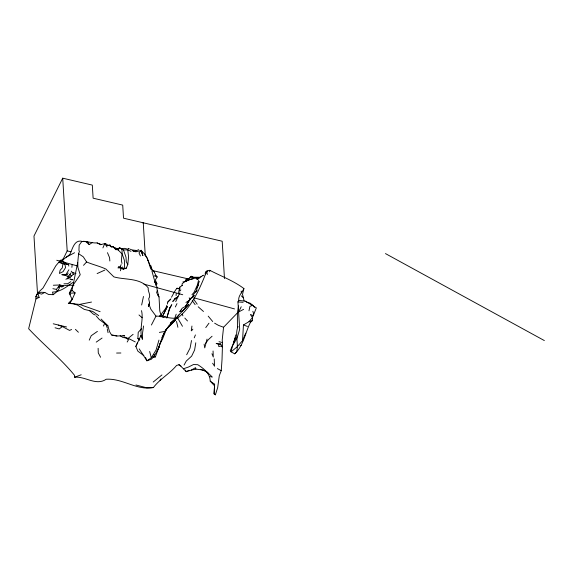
<?xml version="1.0" encoding="UTF-8"?>
<svg xmlns="http://www.w3.org/2000/svg" width="573" height="573" viewBox="0 0 573 573"><rect width="100%" height="100%" fill="white"/><g stroke="black" fill="none" stroke-linecap="round" stroke-linejoin="round"><path stroke-width="0.86" d="M143.565 325.987L142.512 333.321L142.391 339.323C138.623 330.127 143.909 320.149 141.51 310.623M68.817 266.087L68.502 264.59L66.131 264.038L61.762 259.977L60.545 260.178L55.825 265.793L43.018 287.997L37.496 293.168L35.884 296.671L35.963 298.934L28.65 328.73C43.412 344.652 60.659 358.397 74.476 375.251L74.619 377.227C85.37 376.096 95.985 386.195 106.22 379.24C122.658 378.137 137.004 390.807 153.385 387.549C159.931 378.911 169.723 373.711 176.613 365.402L179.356 364.7L183.403 368.797L188.589 366.992L193.452 364.543L197.785 364.7C203.687 368.496 210.148 373.446 210.219 381.138L214.617 384.204L214.087 393.93L215.405 394.818L217.69 387.527L219.294 375.716L221.257 370.681L222.03 359.472L222.532 342.561L222.195 340.14L223.563 327.269L237.494 312.837M235.847 334.883L233.369 343.514L235.596 337.561L232.416 345.927L231.12 351.872L237.236 346.715L242.544 340.67L243.446 324.963L248.983 321.675L252.571 320.429L252.471 317.528L256.332 307.88L245.767 301.262L238.712 300.359L237.938 301.899L239.693 329.231L237.122 337.963L232.416 345.927L230.246 350.705L231.12 351.872L234.708 353.828L236.649 351.829C238.877 343.377 234.608 334.56 238.046 326.488M62.908 263.881L62.271 267.942L60.129 270.241L59.427 273.45L63.073 271.638L65.544 267.612L64.95 264.368L62.944 263.129M214.617 384.204L214.087 393.93L215.219 394.253L215.405 394.818M191.948 326.058L191.26 330.865M139.604 340.247L137.871 338.364L138.229 332.333L141.517 328.787M176.083 295.654L176.226 293.698M182.021 285.59L182.2 283.678C186.526 279.796 192.729 278.32 198.308 277.726M71.883 267.369L72.148 264.712M209.682 271.788L209.833 270.334L206.982 270.592C200.084 287.825 192.6 306.183 177.637 318.108C170.403 318.996 163.269 316.131 155.992 316.103L150.885 309.255L148.908 304.249L149.596 302.852L148.686 298.784L149.589 296.893C150.19 293.641 147.669 291.012 148.214 287.839C140.177 277.647 125.136 280.09 113.891 276.888L105.976 269.102C99.731 266.159 92.905 264.69 86.602 261.954L83.307 256.84L78.58 253.681L79.389 251.425L78.931 250.322L79.167 245.172L81.574 241.842L82.44 241.484C87.433 241.154 92.189 243.317 97.131 242.938L101.306 244.506L100.569 244.685L97.131 242.938M121.562 268.68L120.072 266.925L119.342 267.863L119.979 267.598L118.038 267.985L118.547 266.581L123.496 269.102L126.332 268.157L127.786 264.468L128.567 257.041L127.793 249.885L123.503 249.921L119.392 247.737L118.067 249.892L122.192 254.011L124.384 260.364L124.556 266.395L124.162 268.4L123.496 269.102L121.562 268.68L120.072 266.925L121.139 264.59M179.55 290.661L179.936 287.281M71.969 290.346L75.12 292.882L72.141 299.471L68.33 303.389L70.035 303.053L72.141 299.471L69.312 293.304L71.969 290.346L77.756 262.455L78.58 253.681M209.833 270.334C221.207 276.25 233.598 280.77 243.919 288.57C242.293 292.373 238.16 295.761 238.712 300.359M68.115 277.948L68.273 276.917M238.526 305.918L237.38 313.08L237.437 327.197M195.787 342.776L194.605 350.003L191.647 356.127L186.254 361.069L184.069 365.058M207.032 339.123L204.747 347.911L204.124 344.151M191.525 340.512L190.078 348.098L186.662 354.751M248.997 310.767L249.907 306.383L252.843 305.251L254.527 307.372M205.148 273.794L205.521 272.017L207.813 271.437M141.653 305.001L143.472 296.47M148.908 304.249L148.386 306.612L149.596 302.852M198.502 280.441L197.356 285.132L194.011 292.402L191.969 294.723M156.551 293.154L157.267 290.267L156.794 287.667M167.316 304.055L167.846 301.964L170.897 298.841M120.394 270.785L121.096 268.021M199.332 281.264L196.51 289.086L198.509 284.946M169.415 308.732L166.772 318.029L169.937 307.83L171.8 304.707L169.415 308.732L169.937 307.83M158.957 340.097L156.064 350.01L151.301 357.81L146.924 360.797L139.189 348.85M165.131 310.602L166.807 305.38M161.507 339.961L155.383 356.943L153.041 357.043M128.868 248.825L129.011 248.417L127.851 249.162L124.405 248.345L121.612 248.625C123.195 253.574 120.437 258.573 121.985 263.465M174.958 317.7L176.212 314.19M153.492 270.47L155.906 275.441L157.21 276.938L155.347 279.918L156.945 283.836L155.727 285.082M160.605 316.518L161.729 313.56L165.905 308.188M243.919 288.57L242.522 294.329L244.134 300.954M177.064 317.686L175.137 320.436L166.349 329.317L162.517 339.137L159.989 343.642M37.496 293.168L40.662 292.266L44.794 292.423L48.583 294.501L53.21 294.68L57.422 291.299L59.27 288.348L58.983 287.109L59.814 284.996L63.589 285.777L68.875 285.082L73.931 285.526M166.349 329.317C160.311 338.801 159.602 350.941 151.358 359.228L146.924 360.797L145.556 357.495M194.226 337.834L195.422 334.933M141.037 335.305L135.851 346.472L137.878 351.177L143.88 355.675M242.544 340.67L245.731 333.128M62.908 259.648L67.184 250.867L62.715 178.182L92.317 185.1L93.12 198.186L122.715 205.098L123.524 218.184L222.188 241.226L224.48 278.607M102.911 247.916L104.766 243.589L105.461 243.432L108.039 245.523L110.073 245.101L111.542 247.156L113.117 246.741L116.075 249.771L113.117 246.741L110.131 246.619M135.851 346.472L137.42 342.89M89.245 340.147L91.214 335.728L97.403 331.395M234.708 353.828C243.905 345.24 245.158 332.383 250.745 321.768L251.432 321.711L252.571 320.429M68.087 273.035L67.342 274.689L61.834 274.696L63.546 274.689M192.141 297.552L193.473 294.586L197.076 289.831L195.801 292.158M103.462 326.037L104.522 323.716M179.929 292.653L175.71 301.649M161.83 337.884L164.716 331.602L169.587 324.834M70.429 294.501L69.312 293.304L73.186 284.953L80.227 274.732L77.885 267.305L77.756 262.455M171.492 297.251C173.275 294.178 174.643 290.969 176.928 288.262L179.729 288.634L176.928 288.262M82.44 241.484C74.232 238.869 72.449 249.355 69.813 254.505L62.178 260.393M67.156 250.91L71.023 251.762M175.352 306.949L176.978 303.64M37.553 294.25L33.979 236.04L62.715 178.182M143.064 223.169L143.257 222.79L145.284 255.845M157.188 350.805L159.33 346.543L158.442 347.969M241.233 306.77L238.576 312.013L243.575 309.348M151.415 325.02L155.992 316.103M37.861 293.068L35.884 296.671L39.114 297.43L37.861 293.068L41.643 294.114L44.794 292.423M65.745 274.825L68.882 269.79M67.836 279.044L68.882 277.239L68.337 276.573L71.052 272.855M162.517 316.396L167.38 306.512L162.374 316.475M127.177 342.024L128.832 339.18M115.76 248.646L118.067 249.892L119.392 247.737L122.235 248.875M182.909 281.945L186.046 281.329L186.963 279.839M63.467 261.352L61.204 260.522L62.178 260.429L63.438 258.394M160.075 380.257L160.963 378.86M193.524 295.89L187.428 302.136M178.031 316.31L178.991 314.942M185.351 306.534L188.954 301.505M192.012 330.299L192.85 329.131M205.764 327.577L208.966 323.201M205.564 343.428L208.307 339.689L212.074 336.244M186.046 281.329L185.315 280.512L186.862 279.287L188.875 279.065L191.253 276.193L194.089 277.683M52.888 288.685L56.398 289.401L59.814 284.996L61.791 287.137L63.589 285.777L58.983 287.109M164.716 331.602L174.113 319.913L170.231 323.358L175.245 319.276M179.793 291.148L180.86 289.859M181.233 310.057L179.793 311.784L182.207 308.195L185.394 306.433L190.58 298.433L194.29 295.539L192.306 297.738M205.428 273.708L206.932 271.982L207.29 274.539M171.778 322.334L188.811 304.406L181.842 311.691M83.529 265.32L86.602 261.954M72.341 279.946L70.021 279.323L69.963 277.418L73.323 274.317L75.958 273.264M174.937 299.07L172.76 301.441L176.14 297.674M59.091 262.699L60.272 261.417M185.315 280.512L186.476 279.295M170.41 325.22L175.137 320.436M167.846 301.964L170.181 299.765M200.729 277.117L202.548 275.563M153.199 382.041L161.923 374.943M120.137 335.692L122.866 337.461L128.245 338.292L133.122 334.324M196.768 279.581L199.891 277.812M71.582 329.475L69.555 330.413L62.4 326.574L59.191 328.938L55.065 327.777M202.842 275.899L203.931 275.097M182.379 285.447L179.514 287.209M65.895 279.359L68.882 277.239L64.398 274.689M66.124 257.241L74.569 252.722M96.228 342.117L102.058 338.07M177.179 297.423L174.5 299.228L177.852 296.979L177.802 296.363M70.823 281.658L67.743 283.707L63.961 283.821M85.936 241.842L89.216 244.571L92.26 242.587M72.936 282.446C66.626 286.708 60.537 291.915 52.494 292.108L53.21 294.68M185.967 302.458L189.928 299.966L189.197 297.824M189.935 277.604L190.866 277.053L190.859 276.444L192.736 276.967M183.403 368.797L186.246 371.691L191.31 370.108L195.551 367.673L195.93 369.105L203.709 370.165M134.34 251.633L138.745 249.663M140.815 250.422L142.863 255.436L140.815 250.422L141.216 250.2L142.519 252.406M201.381 276.458L199.841 277.268L190.114 277.217M188.983 370.316L186.246 371.691L185.473 370.094M163.312 317.299L165.475 316.232M35.963 298.934L39.114 297.43M186.862 279.287L188.08 278.714M97.131 273.565L104.787 270.112M71.21 271.151L72.821 272.92L74.089 272.383M74.619 377.227L81.187 374.778M62.178 260.429L62.636 260.271M240.08 345.705L241.312 345.297M155.906 275.441L154.316 275.95L157.21 276.938M100.569 244.685L104.766 243.589L107.044 246.992M185.666 281.078L189.04 280.319M191.31 370.108L195.93 369.105M189.871 279.538L193.108 278.872M177.351 288.692L179.385 288.283L178.597 292.875L178.969 293.928M68.33 303.389L79.647 304.399L91.501 302.057M159.394 332.404L163.857 331.602M218.585 344.387L220.777 344.008L222.123 346.909L220.705 346.071L218.8 346.565L218.585 344.387L216.179 343.428L220.777 344.008M124.162 268.4L126.332 268.157M106.685 245.344L110.073 245.101M69.312 293.304L75.12 292.882M53.332 285.239L59.814 284.996M153.385 387.549L146.509 387.742L135.959 384.999M101.12 319.082L107.889 325.822L109.45 331.495L111.678 335.226L116.949 335.986L124.67 335.85L122.987 335.556M116.591 353.047L120.882 352.997M106.571 245.445L108.039 245.523M250.745 321.768L248.983 321.675L252.471 317.528L250.358 314.47L253.373 315.587M83.149 241.283L87.483 241.591L89.216 244.571M62.88 274.94L65.043 275.112M237.938 301.899L243.11 302.329M136.395 250.451L132.177 249.971L129.942 249.155M153.055 356.678L155.383 356.943M68.724 264.611L66.618 264.26L64.026 262.155M209.453 376.547L212.339 377.084L206.524 371.49L200.6 369.399M114.987 248.231L118.389 248.904M62.128 262.964L58.876 262.312L64.95 264.368M112.029 334.919L116.949 335.986M71.381 279.273L72.835 279.595M53.246 323.788L66.59 326.975M188.875 279.065L152.311 270.528L147.77 259.87L148.694 261.181M219.008 341.716L222.532 342.561M56.741 260.264L77.455 265.929M143.909 284.122L182.744 294.751M193.968 297.824L234.529 308.926M72.442 303.368L77.62 305.101L84.231 309.384L92.647 311.375L98.714 315.637M100.125 311.676L79.647 304.399M58.274 325.127L62.4 326.574M154.381 281.83L156.4 282.568M243.446 324.963L247.479 326.46M217.36 368.575L221.257 370.681M70.035 303.053L71.281 303.575M162.639 317.113L159.559 315.773L160.87 316.826M127.793 249.885L130.995 251.332M223.563 327.269L218.392 325.335L214.624 323.179M95.397 315.086L93.363 314.14L89.395 310.595M113.425 247.113L116.534 248.453L118.067 249.892M128.245 338.292L135.249 341.923M68.337 276.573L69.963 277.418M385.457 253.588L544.35 340.57M198.065 279.223L195.35 277.511M141.703 251.526C147.762 255.214 148.457 263.043 150.878 269.138M178.797 364.743L180.939 366.054M107.889 325.822L99.315 319.526L96.264 316.038M204.403 370.602L207.892 372.808M137.871 338.364L139.791 339.603M154.316 271.91L152.311 270.528L150.828 265.607M154.997 282.482L156.945 283.836M198.208 306.791L203.487 311.49M124.821 337.103L127.707 339.166L126.583 338.034M252.843 305.251L249.943 303.081L246.956 302.444L245.767 301.262M67.958 275.799L69.125 276.788M138.995 314.964L142.154 317.729M241.333 295.854L243.253 297.674M133.53 251.468L132.327 250.301L135.808 251.834L140.951 250.516L138.981 252.908L140.435 255.966M75.428 329.346L78.401 332.247M212.719 321.553L208.2 316.153M184.821 318.087L187.493 320.959M210.219 381.138L214.431 385.708M69.834 274.317L71.274 275.978M193.574 299.056L197.212 304.191M192.234 300.61L195.149 304.678M157.675 295.009L159.022 296.907L159.767 310.881L161.299 316.547M145.062 255.1L147.39 258.437M182.458 326.273L177.437 317.621M212.655 363.239L214.538 366.226L214.23 358.927M127.786 264.468L126.261 261.725L126.024 257.313L123.503 249.921M56.398 289.401L57.422 291.299M100.604 357.266L98.277 352.918L98.126 348.298M182.099 314.104L182.952 315.852M122.479 266.961L123.496 269.102M157.747 293.935L159.022 296.907M157.102 287.381L155.24 282.976L151.945 271.144M107.473 252.686L109.579 257.685L109.851 260.98M211.967 353.72L213.292 357.029L213.056 350.991M105.769 323.996L107.337 328.143M72.821 272.92L73.323 274.317M252.872 311.282L253.724 314.104M149.66 351.485L151.301 357.81M176.52 321.453L177.895 327.29M107.294 329.217L108.068 332.705M157.475 290.762L158.313 295.26M205.521 272.017L205.592 272.419M241.183 291.134L241.398 292.903M141.087 335.391L141.266 336.945M154.108 354.422L154.108 355.396"/></g></svg>
